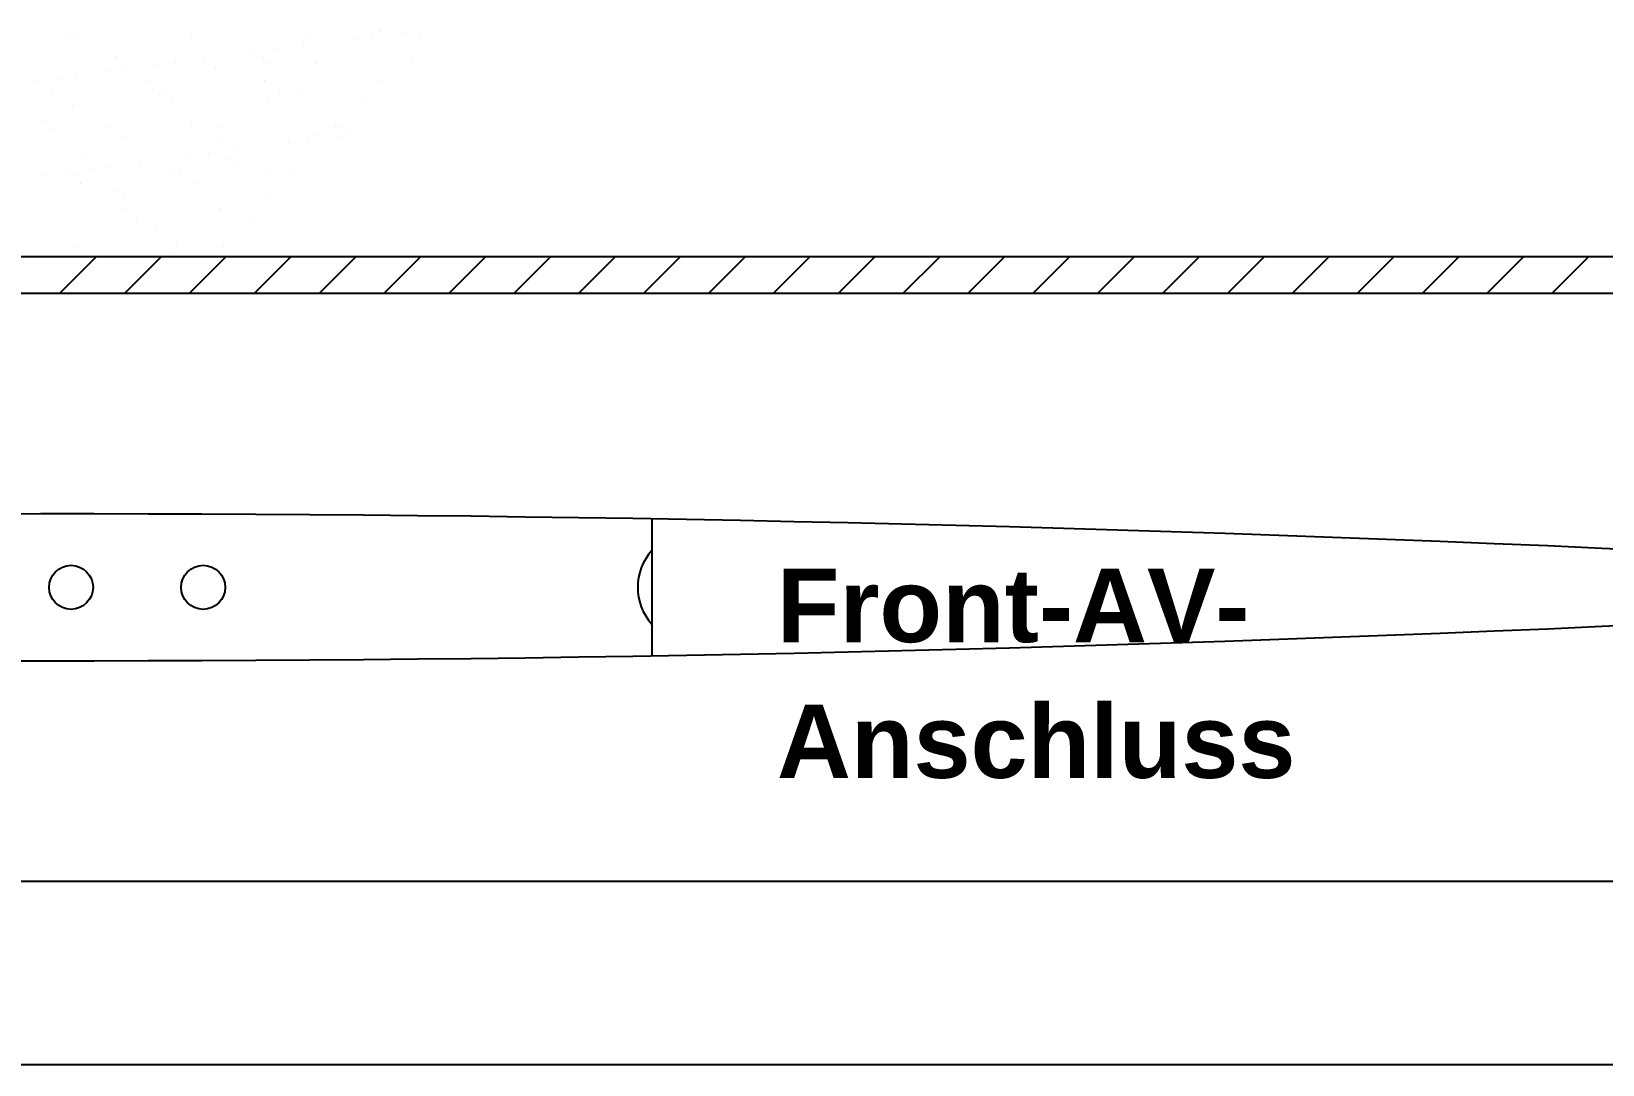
# Model space of a CAD drawing. Header units: inches. Extents: x 11.8 to 54.3, y 10.8 to 35.6.
# Drawn here: x 27.4767 to 27.7657, y 26.4983 to 26.6883 of the extents above; entities that cross this region are included whole.
import ezdxf

# ---------------------------------------------------------------- set-up
doc = ezdxf.new("R2010")
doc.units = ezdxf.units.IN
doc.header["$MEASUREMENT"] = 0
doc.layers.add('02', color=2, linetype='Continuous')
doc.layers.add('1', color=1, linetype='Continuous')
doc.styles.add('HT2', font='swisseb.ttf')

msp = doc.modelspace()

# ---------------------------------------------------------------- linework, layer by layer
at = {"layer": '02'}
for p, q in [((27.54089050670827, 26.68830530990588), (27.54089050670827, 26.68830530990588)), ((27.54494414004252, 26.68804902052862), (27.54494414004252, 26.68804902052862)), ((27.48383477298116, 26.68777102123736), (27.48383477298116, 26.68777102123736)), ((27.48514556633474, 26.68769724543197), (27.48514556633474, 26.68769724543197)), ((27.50616602390166, 26.68773544404335), (27.50616602390166, 26.68773544404335)), ((27.52677467365176, 26.68565696489848), (27.52677467365176, 26.68565696489848)), ((27.52718648146847, 26.68777364265473), (27.52718648146847, 26.68777364265473)), ((27.53594306000732, 26.68686400586101), (27.53594306000732, 26.68686400586101)), ((27.53945649273478, 26.68732655805466), (27.53945649273478, 26.68732655805466)), ((27.54820693903527, 26.68781184126611), (27.54820693903527, 26.68781184126611)), ((27.49234520230904, 26.68375306402161), (27.49234520230904, 26.68375306402161)), ((27.50311755995326, 26.68254244679438), (27.50311755995326, 26.68254244679438)), ((27.508605207261, 26.68326490926823), (27.508605207261, 26.68326490926823)), ((27.51777359361656, 26.68447195023087), (27.51777359361656, 26.68447195023087)), ((27.51935499662149, 26.68352105831796), (27.51935499662149, 26.68352105831796)), ((27.52059915212739, 26.6823809998426), (27.52059915212739, 26.6823809998426)), ((27.52128702634402, 26.68493450242452), (27.52128702634402, 26.68493450242452)), ((27.52886184181661, 26.68232451082109), (27.52886184181661, 26.68232451082109)), ((27.546530581835, 26.68254988003978), (27.546530581835, 26.68254988003978)), ((27.546762920696, 26.68292423390231), (27.546762920696, 26.68292423390231)), ((27.48143466083504, 26.67968783897048), (27.48143466083504, 26.67968783897048)), ((27.4849480935625, 26.68015039116413), (27.4849480935625, 26.68015039116413)), ((27.49043574087024, 26.68087285363809), (27.49043574087024, 26.68087285363809)), ((27.49336370772814, 26.68175049819443), (27.49336370772814, 26.68175049819443)), ((27.4996041272258, 26.68207989460062), (27.4996041272258, 26.68207989460062)), ((27.51063081261818, 26.68166768193963), (27.51063081261818, 26.68166768193963)), ((27.54056477827762, 26.67925072761726), (27.54056477827762, 26.67925072761726)), ((27.4775034055772, 26.67913613178312), (27.4775034055772, 26.67913613178312)), ((27.48034985170684, 26.67732274560499), (27.48034985170684, 26.67732274560499)), ((27.498523863144, 26.6791743303945), (27.498523863144, 26.6791743303945)), ((27.49906364204073, 26.67759674825468), (27.49906364204073, 26.67759674825468)), ((27.50030779754652, 26.67645668977933), (27.50030779754652, 26.67645668977933)), ((27.50137030927364, 26.67736094421637), (27.50137030927364, 26.67736094421637)), ((27.51954432071081, 26.67921252900588), (27.51954432071081, 26.67921252900588)), ((27.52239076684045, 26.67739914282775), (27.52239076684045, 26.67739914282775)), ((27.52647156611512, 26.67699992383892), (27.52647156611512, 26.67699992383892)), ((27.48425997814833, 26.67476496079653), (27.48425997814833, 26.67476496079653)), ((27.50249100734677, 26.67542178967799), (27.50249100734677, 26.67542178967799)), ((27.52015974736527, 26.67564715889669), (27.52015974736527, 26.67564715889669)), ((27.5374268522552, 26.67556434264189), (27.5374268522552, 26.67556434264189)), ((27.47877228745985, 26.6716724381914), (27.47877228745985, 26.6716724381914)), ((27.49059705777337, 26.6707945553636), (27.49059705777337, 26.6707945553636)), ((27.50618021153425, 26.67107561377564), (27.50618021153425, 26.67107561377564)), ((27.51161751534029, 26.67083275397497), (27.51161751534029, 26.67083275397497)), ((27.5326379729071, 26.67087095258635), (27.5326379729071, 26.67087095258635)), ((27.53319000584681, 26.6708436080721), (27.53319000584681, 26.6708436080721)), ((27.48001644296564, 26.67053237971605), (27.48001644296564, 26.67053237971605)), ((27.49378891289543, 26.6687444377536), (27.49378891289543, 26.6687444377536)), ((27.51105601778547, 26.6686616214988), (27.51105601778547, 26.6686616214988)), ((27.5239970672467, 26.66781451992072), (27.5239970672467, 26.66781451992072)), ((27.52751049997427, 26.66827707211437), (27.52751049997427, 26.66827707211437)), ((27.52928704698379, 26.66931845038026), (27.52928704698379, 26.66931845038026)), ((27.5329981472819, 26.66899953458833), (27.5329981472819, 26.66899953458833)), ((27.53443416135271, 26.66970354959674), (27.53443416135271, 26.66970354959674)), ((27.48588885695337, 26.66515130371236), (27.48588885695337, 26.66515130371236)), ((27.50582760085594, 26.66542246429047), (27.50582760085594, 26.66542246429047)), ((27.50934103358351, 26.66588501648424), (27.50934103358351, 26.66588501648424)), ((27.51289865126593, 26.66491929800871), (27.51289865126593, 26.66491929800871)), ((27.51482868089115, 26.66660747895819), (27.51482868089115, 26.66660747895819)), ((27.48295489701583, 26.66223344171486), (27.48295489701583, 26.66223344171486)), ((27.4876581344653, 26.66303040866033), (27.4876581344653, 26.66303040866033)), ((27.49117156719275, 26.66349296085398), (27.49117156719275, 26.66349296085398)), ((27.49665921450039, 26.66421542332794), (27.49665921450039, 26.66421542332794)), ((27.50291621251406, 26.66241572923716), (27.50291621251406, 26.66241572923716)), ((27.50397535458264, 26.66227164032624), (27.50397535458264, 26.66227164032624)), ((27.51414280677172, 26.66377923953335), (27.51414280677172, 26.66377923953335)), ((27.52058495253245, 26.66264109845586), (27.52058495253245, 26.66264109845586)), ((27.52499581214945, 26.6623098389375), (27.52499581214945, 26.6623098389375)), ((27.47848974810963, 26.6618233676978), (27.47848974810963, 26.6618233676978)), ((27.48468518331562, 26.6617589003557), (27.48468518331562, 26.6617589003557)), ((27.48580134314547, 26.66042005553662), (27.48580134314547, 26.66042005553662)), ((27.50682180071228, 26.66045825414799), (27.50682180071228, 26.66045825414799)), ((27.49260729668505, 26.65899498794543), (27.49260729668505, 26.65899498794543)), ((27.49385145219096, 26.65785492947007), (27.49385145219096, 26.65785492947007)), ((27.52001522075945, 26.65839816352978), (27.52001522075945, 26.65839816352978)), ((27.49421411806272, 26.65573837731266), (27.49421411806272, 26.65573837731266)), ((27.49604854921201, 26.65389186529522), (27.49604854921201, 26.65389186529522)), ((27.51148122295264, 26.65565556105797), (27.51148122295264, 26.65565556105797)), ((27.51706900677893, 26.6539300639066), (27.51706900677893, 26.6539300639066)), ((27.49972386617857, 26.6524738534665), (27.49972386617857, 26.6524738534665)), ((27.4851103884828, 26.64875283991487), (27.4851103884828, 26.64875283991487)), ((27.50288268813064, 26.6475579930178), (27.50288268813064, 26.6475579930178)), ((27.50334141768123, 26.64940966879633), (27.50334141768123, 26.64940966879633)), ((27.5120510744862, 26.64876503398044), (27.5120510744862, 26.64876503398044)), ((27.86756138451769, 26.64683697191127), (27.09806138451758, 26.64683697191127)), ((27.48187195546702, 26.64008697191126), (27.48862195546703, 26.64683697191127)), ((27.49380438239952, 26.64008697191126), (27.50055438239953, 26.64683697191127)), ((27.50573680933202, 26.64008697191126), (27.51248680933204, 26.64683697191127)), ((27.51766923626453, 26.64008697191126), (27.52441923626454, 26.64683697191127)), ((27.52960166319703, 26.64008697191126), (27.53635166319704, 26.64683697191127)), ((27.54153409012953, 26.64008697191126), (27.54828409012955, 26.64683697191127)), ((27.55346651706215, 26.64008697191126), (27.56021651706216, 26.64683697191127)), ((27.56539894399465, 26.64008697191126), (27.57214894399467, 26.64683697191127)), ((27.57733137092716, 26.64008697191126), (27.58408137092717, 26.64683697191127)), ((27.58926379785966, 26.64008697191126), (27.59601379785967, 26.64683697191127)), ((27.60119622479217, 26.64008697191126), (27.60794622479218, 26.64683697191127)), ((27.61312865172467, 26.64008697191126), (27.61987865172468, 26.64683697191127)), ((27.62506107865729, 26.64008697191126), (27.6318110786573, 26.64683697191127)), ((27.63699350558979, 26.64008697191126), (27.6437435055898, 26.64683697191127)), ((27.64892593252229, 26.64008697191126), (27.6556759325223, 26.64683697191127)), ((27.6608583594548, 26.64008697191126), (27.66760835945481, 26.64683697191127)), ((27.6727907863873, 26.64008697191126), (27.67954078638731, 26.64683697191127)), ((27.68472321331992, 26.64008697191126), (27.69147321331981, 26.64683697191127)), ((27.69665564025242, 26.64008697191126), (27.70340564025232, 26.64683697191127)), ((27.70858806718492, 26.64008697191126), (27.71533806718493, 26.64683697191127)), ((27.72052049411743, 26.64008697191126), (27.72727049411744, 26.64683697191127)), ((27.73245292104993, 26.64008697191126), (27.73920292104994, 26.64683697191127)), ((27.74438534798243, 26.64008697191126), (27.75113534798244, 26.64683697191127)), ((27.75631777491494, 26.64008697191126), (27.76306777491495, 26.64683697191127)), ((27.87161138451758, 26.64008697191126), (27.09401138451758, 26.64008697191126)), ((27.59081138451758, 26.5986631452897), (27.59081138451758, 26.57351079853286)), ((26.95631138451758, 26.53208697191131), (28.00931138451769, 26.53208697191131)), ((27.05081138451762, 26.49833697191125), (27.91481138451765, 26.49833697191125))]:
    msp.add_line(p, q, dxfattribs=at)
for centre in [(27.48399503962266, 26.58608697191128), (27.5082950396227, 26.58608697191128)]:
    msp.add_circle(centre, 0.004050000000000001, dxfattribs=at)
for centre, radius, start, end in [((27.48281138451729, 20.28599220253703), 6.313594731329707, 86.44486243771196, 92.19790184850162), ((27.59841139937648, 26.58608697191128), 0.01019483635682366, 138.2000761746168, 221.7999238253831), ((27.48281138451718, 32.88618174128543), 6.313594731329643, 267.8020981710215, 273.5551375622881)]:
    msp.add_arc(centre, radius, start, end, dxfattribs=at)
at = {"layer": '1'}
msp.add_line((12.11524059556884, 26.49833697191125), (32.44144380421837, 26.49833697191125), dxfattribs=at)

# ---------------------------------------------------------------- texts
at = {"layer": '02', "style": 'HT2'}
for s, p in [('Front-AV-', (27.6138066280487, 26.57600573312378)), ('Anschluss', (27.6138066280487, 26.55104276414896))]:
    msp.add_text(s, height=0.0135, dxfattribs=at).set_placement(p)

doc.saveas('drawing.dxf')
